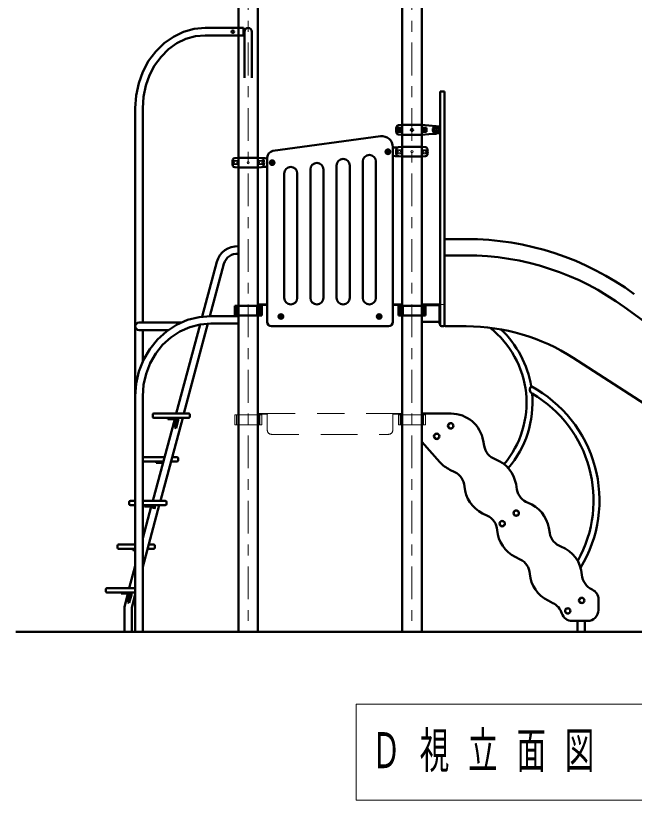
# Model space of a CAD drawing. Units: millimetres on the paper, scale 1:50. Extents: x -385 to 0, y -594 to 267.
# Drawn here: x -145.9 to -89.3, y -142.6 to -70.7 of the extents above; entities that cross this region are included whole.
import ezdxf

# ---------------------------------------------------------------- set-up
doc = ezdxf.new("R2010")
doc.units = ezdxf.units.MM
doc.linetypes.add('USER1', pattern=[4.5, 2.5, -2])
doc.linetypes.add('USER2', pattern=[6, 3, -1, 1, -1])
doc.layers.add('LY_1', color=140, linetype='Continuous', lineweight=50)
doc.styles.add('ＭＳ ゴシック', font='')
doc.styles.get('ＭＳ ゴシック').set_extended_font_data('MS Gothic')

msp = doc.modelspace()

# ---------------------------------------------------------------- linework, layer by layer
at = {"layer": 'LY_1', "color": 7, "linetype": 'USER2', "lineweight": 13}
for p, q in [((-124.645, -67.175), (-124.645, -127.175)), ((-109.645, -67.175), (-109.645, -127.175))]:
    msp.add_line(p, q, dxfattribs=at)
at = {"layer": 'LY_1'}
for p, q in [((-125.536, -127.175), (-125.536, -68.911)), ((-123.754, -127.175), (-123.754, -68.911)), ((-110.536, -127.175), (-110.536, -68.911)), ((-108.754, -127.175), (-108.754, -68.911)), ((-125.085, -71.835), (-128.583, -71.835)), ((-125.085, -71.835), (-125.085, -72.515)), ((-124.849, -71.903), (-125.085, -71.903)), ((-125.085, -72.515), (-128.583, -72.515)), ((-124.985, -72.447), (-125.085, -72.447)), ((-124.985, -76.391), (-124.985, -72.175)), ((-124.305, -76.391), (-124.305, -72.175)), ((-106.665, -77.645), (-107.045, -77.645)), ((-107.045, -77.645), (-107.045, -99.075)), ((-106.665, -77.645), (-106.665, -99.075)), ((-134.985, -79.175), (-134.985, -127.175)), ((-134.305, -79.175), (-134.305, -98.835)), ((-110.98, -81.359), (-110.98, -80.99)), ((-110.61, -80.99), (-110.98, -80.99)), ((-110.565, -80.725), (-110.88, -80.752)), ((-110.565, -80.725), (-108.724, -80.725)), ((-108.725, -80.725), (-108.095, -80.78)), ((-108.68, -80.99), (-108.31, -80.99)), ((-108.31, -81.359), (-108.31, -80.99)), ((-108.095, -80.78), (-107.464, -80.826)), ((-107.045, -80.875), (-107.445, -80.875)), ((-107.045, -80.875), (-107.045, -81.475)), ((-122.376, -83.107), (-112.53, -81.763)), ((-110.61, -81.359), (-110.98, -81.359)), ((-110.565, -81.625), (-110.88, -81.597)), ((-110.565, -81.625), (-108.724, -81.625)), ((-108.725, -81.625), (-108.095, -81.569)), ((-108.68, -81.359), (-108.31, -81.359)), ((-108.095, -81.569), (-107.464, -81.523)), ((-107.045, -81.475), (-107.445, -81.475)), ((-111.845, -83.082), (-111.925, -83.128)), ((-111.925, -83.128), (-111.925, -83.221)), ((-111.845, -83.267), (-111.925, -83.221)), ((-111.765, -83.128), (-111.845, -83.082)), ((-111.765, -83.221), (-111.845, -83.267)), ((-111.765, -83.128), (-111.765, -83.221)), ((-111.395, -98.775), (-111.395, -82.754)), ((-111.195, -82.78), (-111.395, -82.794)), ((-110.565, -82.725), (-111.195, -82.78)), ((-108.725, -82.725), (-110.565, -82.725)), ((-108.725, -82.725), (-108.409, -82.752)), ((-125.565, -83.725), (-125.88, -83.752)), ((-125.565, -83.725), (-123.724, -83.725)), ((-123.725, -83.725), (-123.095, -83.78)), ((-123.095, -83.78), (-122.895, -83.794)), ((-122.895, -98.775), (-122.895, -83.701)), ((-122.445, -84.082), (-122.525, -84.128)), ((-122.365, -84.128), (-122.445, -84.082)), ((-114.145, -84.063), (-114.145, -96.575)), ((-112.945, -96.575), (-112.945, -84.063)), ((-111.195, -83.569), (-111.395, -83.555)), ((-110.565, -83.625), (-111.195, -83.569)), ((-108.725, -83.625), (-110.565, -83.625)), ((-108.725, -83.625), (-108.409, -83.597)), ((-125.565, -84.625), (-125.88, -84.597)), ((-125.565, -84.625), (-123.724, -84.625)), ((-123.725, -84.625), (-123.095, -84.569)), ((-123.095, -84.569), (-122.895, -84.555)), ((-122.525, -84.128), (-122.525, -84.221)), ((-122.445, -84.267), (-122.525, -84.221)), ((-122.365, -84.221), (-122.445, -84.267)), ((-122.365, -84.128), (-122.365, -84.221)), ((-118.945, -84.797), (-118.945, -96.575)), ((-117.745, -96.575), (-117.745, -84.797)), ((-116.545, -84.43), (-116.545, -96.575)), ((-115.345, -96.575), (-115.345, -84.43)), ((-121.345, -85.164), (-121.345, -96.575)), ((-120.145, -96.575), (-120.145, -85.164)), ((-106.565, -91.175), (-104.665, -91.175)), ((-106.665, -92.675), (-104.665, -92.675)), ((-128.861, -98.283), (-127.519, -93.272)), ((-128.144, -98.235), (-126.862, -93.448)), ((-125.881, -97.295), (-125.881, -98.195)), ((-123.408, -97.295), (-125.881, -97.295)), ((-125.715, -97.295), (-125.715, -98.195)), ((-123.81, -97.295), (-123.81, -98.195)), ((-123.754, -97.175), (-122.895, -97.175)), ((-123.754, -97.221), (-122.895, -97.221)), ((-123.623, -97.295), (-123.623, -98.195)), ((-123.564, -97.295), (-123.564, -98.195)), ((-123.408, -97.295), (-123.408, -98.195)), ((-110.536, -97.175), (-111.395, -97.175)), ((-110.536, -97.221), (-111.395, -97.221)), ((-110.881, -97.295), (-110.881, -98.195)), ((-110.881, -97.295), (-108.408, -97.295)), ((-110.726, -97.295), (-110.726, -98.195)), ((-110.667, -97.295), (-110.667, -98.195)), ((-110.479, -97.295), (-110.479, -98.195)), ((-108.754, -97.175), (-107.173, -97.175)), ((-108.754, -97.239), (-107.173, -97.239)), ((-108.575, -97.295), (-108.575, -98.195)), ((-108.408, -97.295), (-108.408, -98.195)), ((-107.109, -98.975), (-107.109, -97.303)), ((-63.626, -116.91), (-90.165, -97.426)), ((-128.067, -98.235), (-125.536, -98.235)), ((-123.408, -98.195), (-125.881, -98.195)), ((-121.725, -98.228), (-121.645, -98.182)), ((-121.725, -98.228), (-121.725, -98.321)), ((-121.725, -98.321), (-121.645, -98.367)), ((-121.645, -98.182), (-121.565, -98.228)), ((-121.645, -98.367), (-121.565, -98.321)), ((-121.565, -98.228), (-121.565, -98.321)), ((-112.725, -98.228), (-112.645, -98.182)), ((-112.725, -98.228), (-112.725, -98.321)), ((-112.725, -98.321), (-112.645, -98.367)), ((-112.645, -98.182), (-112.565, -98.228)), ((-112.645, -98.367), (-112.565, -98.321)), ((-112.565, -98.228), (-112.565, -98.321)), ((-110.881, -98.195), (-108.408, -98.195)), ((-134.645, -98.835), (-130.806, -98.835)), ((-131.244, -107.175), (-129.053, -98.998)), ((-130.54, -107.175), (-128.326, -98.915)), ((-128.067, -98.915), (-125.536, -98.915)), ((-111.795, -99.175), (-122.495, -99.175)), ((-108.754, -98.775), (-107.109, -98.775)), ((-107.045, -98.975), (-107.109, -98.975)), ((-106.765, -99.175), (-106.945, -99.175)), ((-106.565, -99.175), (-104.665, -99.175)), ((-134.645, -99.515), (-131.97, -99.515)), ((-134.305, -99.515), (-134.305, -102.401)), ((-94.88, -102.066), (-65.229, -121.269)), ((-134.305, -105.575), (-134.305, -127.175)), ((-133.393, -107.455), (-133.393, -107.275)), ((-133.387, -115.175), (-131.378, -107.675)), ((-130.093, -107.175), (-133.293, -107.175)), ((-130.093, -107.555), (-133.293, -107.555)), ((-132.683, -115.175), (-130.642, -107.555)), ((-131.993, -107.555), (-131.993, -107.675)), ((-131.227, -107.675), (-131.993, -107.675)), ((-131.367, -108.49), (-131.169, -107.75)), ((-131.251, -108.521), (-131.053, -107.781)), ((-129.993, -107.455), (-129.993, -107.275)), ((-106.065, -107.175), (-108.754, -107.175)), ((-131.251, -108.521), (-131.367, -108.49)), ((-108.754, -109.748), (-107.088, -111.619)), ((-103.026, -110.136), (-103.113, -109.644)), ((-132.315, -111.175), (-134.305, -111.175)), ((-131.165, -111.175), (-131.612, -111.175)), ((-131.065, -111.455), (-131.065, -111.275)), ((-132.417, -111.555), (-134.305, -111.555)), ((-133.065, -111.555), (-133.065, -111.675)), ((-132.449, -111.675), (-133.065, -111.675)), ((-131.165, -111.555), (-131.713, -111.555)), ((-105.727, -112.535), (-106.175, -112.314)), ((-100.026, -114.136), (-100.113, -113.644)), ((-135.537, -115.455), (-135.537, -115.275)), ((-134.985, -115.175), (-135.437, -115.175)), ((-134.985, -115.555), (-135.437, -115.555)), ((-132.237, -115.175), (-134.305, -115.175)), ((-132.237, -115.555), (-134.305, -115.555)), ((-133.371, -115.555), (-134.305, -115.555)), ((-134.305, -121.226), (-132.785, -115.555)), ((-134.305, -118.599), (-133.521, -115.675)), ((-134.137, -115.555), (-134.137, -115.675)), ((-133.371, -115.675), (-134.137, -115.675)), ((-133.354, -115.903), (-133.313, -115.75)), ((-132.137, -115.455), (-132.137, -115.275)), ((-133.23, -115.903), (-133.197, -115.781)), ((-102.727, -116.535), (-103.175, -116.314)), ((-97.026, -118.136), (-97.113, -117.644)), ((-136.608, -119.455), (-136.608, -119.275)), ((-134.985, -119.175), (-136.508, -119.175)), ((-133.308, -119.175), (-133.755, -119.175)), ((-133.208, -119.455), (-133.208, -119.275)), ((-134.985, -119.555), (-136.508, -119.555)), ((-135.208, -119.555), (-135.208, -119.675)), ((-134.985, -119.675), (-135.208, -119.675)), ((-133.308, -119.555), (-133.857, -119.555)), ((-99.727, -120.535), (-100.175, -120.314)), ((-135.531, -123.175), (-134.985, -121.136)), ((-137.68, -123.455), (-137.68, -123.275)), ((-134.985, -123.175), (-137.58, -123.175)), ((-134.985, -123.555), (-137.58, -123.555)), ((-136.28, -123.555), (-136.28, -123.675)), ((-135.515, -123.555), (-136.28, -123.555)), ((-135.985, -124.868), (-135.633, -123.555)), ((-134.28, -123.455), (-134.28, -123.275)), ((-135.515, -123.675), (-136.28, -123.675)), ((-135.654, -124.49), (-135.457, -123.75)), ((-135.538, -124.521), (-135.341, -123.781)), ((-135.305, -124.958), (-134.985, -123.764)), ((-96.727, -124.535), (-97.175, -124.314)), ((-92.56, -125.175), (-92.56, -124.21)), ((-135.985, -127.175), (-135.985, -124.868)), ((-135.538, -124.521), (-135.654, -124.49)), ((-135.305, -127.175), (-135.305, -124.958)), ((-135.985, -127.175), (-135.985, -125.538)), ((-135.305, -127.175), (-135.305, -125.538)), ((-93.56, -126.175), (-94.96, -126.175)), ((-94.475, -127.175), (-94.475, -126.175)), ((-93.795, -127.175), (-93.795, -126.175)), ((-134.985, -127.175), (-134.305, -127.175))]:
    msp.add_line(p, q, dxfattribs=at)
at = {"layer": 'LY_1', "color": 7, "linetype": 'USER1', "lineweight": 13}
for p, q in [((-107.109, -80.875), (-107.109, -81.475)), ((-123.408, -107.295), (-125.881, -107.295)), ((-125.881, -107.295), (-125.881, -108.195)), ((-125.715, -107.295), (-125.715, -108.195)), ((-123.81, -107.295), (-123.81, -108.195)), ((-123.754, -107.175), (-122.895, -107.175)), ((-123.754, -107.221), (-122.895, -107.221)), ((-123.623, -107.295), (-123.623, -108.195)), ((-123.564, -107.295), (-123.564, -108.195)), ((-123.408, -107.295), (-123.408, -108.195)), ((-122.895, -107.235), (-122.895, -108.675)), ((-122.835, -107.175), (-111.455, -107.175)), ((-110.536, -107.175), (-111.395, -107.175)), ((-110.536, -107.221), (-111.395, -107.221)), ((-111.395, -107.235), (-111.395, -108.675)), ((-110.881, -107.295), (-108.408, -107.295)), ((-110.881, -107.295), (-110.881, -108.195)), ((-110.726, -107.295), (-110.726, -108.195)), ((-110.667, -107.295), (-110.667, -108.195)), ((-110.479, -107.295), (-110.479, -108.195)), ((-108.575, -107.295), (-108.575, -108.195)), ((-108.408, -107.295), (-108.408, -108.195)), ((-123.408, -108.195), (-125.881, -108.195)), ((-110.881, -108.195), (-108.408, -108.195)), ((-122.495, -109.075), (-117.145, -109.075)), ((-117.145, -109.075), (-111.795, -109.075))]:
    msp.add_line(p, q, dxfattribs=at)
at = {"layer": 'LY_1', "color": 7, "lineweight": 13}
for p, q in [((-110.61, -82.99), (-110.98, -82.99)), ((-110.98, -83.359), (-110.98, -82.99)), ((-110.61, -83.359), (-110.98, -83.359)), ((-108.68, -82.99), (-108.31, -82.99)), ((-108.68, -83.359), (-108.31, -83.359)), ((-108.31, -83.359), (-108.31, -82.99)), ((-125.61, -83.99), (-125.98, -83.99)), ((-125.98, -84.359), (-125.98, -83.99)), ((-123.68, -83.99), (-123.31, -83.99)), ((-123.31, -84.359), (-123.31, -83.99)), ((-125.61, -84.359), (-125.98, -84.359)), ((-123.68, -84.359), (-123.31, -84.359)), ((-106.945, -97.175), (-106.765, -97.175)), ((-114.755, -133.812), (-114.755, -142.612)), ((-57.955, -133.812), (-114.755, -133.812)), ((-114.755, -142.612), (-57.955, -142.612))]:
    msp.add_line(p, q, dxfattribs=at)
at = {"layer": 'LY_1', "color": 7}
msp.add_line((-145.939, -127.175), (-46.65, -127.175), dxfattribs=at)
at = {"layer": 'LY_1'}
for points in [[(-128.583, -71.835), (-129.584, -71.925), (-130.561, -72.194), (-131.489, -72.635), (-132.346, -73.236), (-133.11, -73.984), (-133.762, -74.86), (-134.287, -75.842), (-134.671, -76.906), (-134.906, -78.026), (-134.985, -79.175)], [(-128.583, -72.515), (-129.478, -72.597), (-130.351, -72.841), (-131.18, -73.24), (-131.946, -73.786), (-132.629, -74.465), (-133.212, -75.26), (-133.681, -76.151), (-134.025, -77.116), (-134.234, -78.133), (-134.305, -79.175)], [(-128.067, -98.235), (-129.149, -98.325), (-130.205, -98.594), (-131.208, -99.035), (-132.133, -99.636), (-132.959, -100.384), (-133.664, -101.26), (-134.231, -102.242), (-134.646, -103.306), (-134.9, -104.426), (-134.985, -105.575)], [(-128.067, -98.915), (-129.043, -98.997), (-129.994, -99.241), (-130.899, -99.64), (-131.733, -100.186), (-132.478, -100.865), (-133.113, -101.66), (-133.625, -102.551), (-133.999, -103.516), (-134.228, -104.533), (-134.305, -105.575)]]:
    msp.add_lwpolyline(points, dxfattribs=at)
for centre, radius in [((-126.045, -72.175), 0.12), ((-110.795, -81.175), 0.185), ((-110.795, -81.175), 0.1), ((-109.645, -81.175), 0.1), ((-108.495, -81.175), 0.185), ((-108.495, -81.175), 0.1), ((-107.445, -81.175), 0.15), ((-107.445, -81.175), 0.12), ((-111.845, -83.175), 0.21), ((-122.445, -84.175), 0.21), ((-121.645, -98.275), 0.21), ((-112.645, -98.275), 0.21), ((-106.095, -108.295), 0.25), ((-107.375, -109.255), 0.25), ((-100.095, -116.295), 0.25), ((-101.375, -117.255), 0.25), ((-94.095, -124.295), 0.25), ((-95.375, -125.255), 0.25)]:
    msp.add_circle(centre, radius, dxfattribs=at)
at = {"layer": 'LY_1', "color": 7, "lineweight": 13}
for centre, radius in [((-111.845, -83.175), 0.24), ((-111.845, -83.175), 0.11), ((-110.795, -83.175), 0.185), ((-110.795, -83.175), 0.1), ((-109.645, -83.175), 0.1), ((-108.495, -83.175), 0.185), ((-108.495, -83.175), 0.1), ((-125.795, -84.175), 0.185), ((-125.795, -84.175), 0.1), ((-124.645, -84.175), 0.1), ((-123.495, -84.175), 0.185), ((-123.495, -84.175), 0.1), ((-122.445, -84.175), 0.24), ((-122.445, -84.175), 0.11), ((-121.645, -98.275), 0.24), ((-121.645, -98.275), 0.11), ((-112.645, -98.275), 0.24), ((-112.645, -98.275), 0.11), ((-106.095, -108.295), 0.171), ((-107.375, -109.255), 0.171), ((-100.095, -116.295), 0.171), ((-101.375, -117.255), 0.171), ((-94.095, -124.295), 0.171), ((-95.375, -125.255), 0.171)]:
    msp.add_circle(centre, radius, dxfattribs=at)
at = {"layer": 'LY_1', "color": 7, "linetype": 'USER1', "lineweight": 13}
for centre in [(-111.845, -83.175), (-122.445, -84.175), (-121.645, -98.275), (-112.645, -98.275)]:
    msp.add_circle(centre, 0.125, dxfattribs=at)
at = {"layer": 'LY_1'}
for centre, radius, start, end in [((-124.645, -72.175), 0.34, 0, 180), ((-110.095, -81.175), 1, 163.80375, 196.19625), ((-110.863, -80.951), 0.2, 95, 163.80375), ((-113.17, -81.175), 2.567, 355.87048, 4.12952), ((-106.119, -81.175), 2.567, 175.87048, 184.12952), ((-107.445, -81.175), 0.3, 90, 270), ((-107.495, -81.175), 0.35, 275, 85), ((-112.395, -82.754), 1, 0, 97.46846), ((-110.863, -81.398), 0.2, 196.19625, 265), ((-122.295, -83.701), 0.6, 97.46846, 180), ((-110.095, -83.175), 1, 163.80375, 196.19625), ((-110.863, -82.951), 0.2, 95, 163.80375), ((-108.426, -82.951), 0.2, 16.19625, 85), ((-109.195, -83.175), 1, 343.80375, 16.19625), ((-125.095, -84.175), 1, 163.80375, 196.19625), ((-125.863, -83.951), 0.2, 95, 163.80375), ((-123.426, -83.951), 0.2, 16.19625, 85), ((-124.195, -84.175), 1, 343.80375, 16.19625), ((-115.945, -84.43), 0.6, 0, 180), ((-113.545, -84.063), 0.6, 0, 180), ((-110.863, -83.398), 0.2, 196.19625, 265), ((-108.426, -83.398), 0.2, 275, 343.80375), ((-125.863, -84.398), 0.2, 196.19625, 265), ((-123.426, -84.398), 0.2, 275, 343.80375), ((-120.745, -85.164), 0.6, 0, 180), ((-118.345, -84.797), 0.6, 0, 180), ((-106.565, -91.275), 0.1, 90, 180), ((-104.665, -117.175), 26, 53.71473, 90), ((-125.645, -93.775), 1.94, 86.77911, 165), ((-125.645, -93.775), 1.26, 85.03726, 165), ((-104.665, -117.175), 24.5, 53.71473, 90), ((-120.745, -96.575), 0.6, 180, 0), ((-118.345, -96.575), 0.6, 180, 0), ((-115.945, -96.575), 0.6, 180, 0), ((-113.545, -96.575), 0.6, 180, 0), ((-107.173, -97.303), 0.128, 0, 90), ((-107.173, -97.303), 0.064, 0, 90), ((-134.645, -99.175), 0.34, 90, 270), ((-122.495, -98.775), 0.4, 180, 270), ((-111.795, -98.775), 0.4, 270, 0), ((-106.945, -99.075), 0.1, 180, 270), ((-106.765, -99.075), 0.1, 270, 0), ((-106.565, -99.075), 0.1, 180, 270), ((-104.665, -117.175), 18, 57.07173, 90), ((-107.879, -106.175), 8.728, 319.8063, 51.9021), ((-107.879, -106.175), 9.272, 9.35026, 46.42564), ((-98.39, -104.966), 0.452, 138.76328, 235.75762), ((-104.34, -115.131), 11.872, 328.70731, 61.79978), ((-107.879, -106.175), 9.272, 319.61733, 5.17064), ((-104.34, -115.131), 11.328, 330.6897, 59.81513), ((-133.293, -107.275), 0.1, 90, 180), ((-133.293, -107.455), 0.1, 180, 270), ((-131.227, -107.735), 0.18, 345.06032, 90), ((-131.227, -107.735), 0.06, 345.06032, 90), ((-130.093, -107.275), 0.1, 0, 90), ((-130.093, -107.455), 0.1, 270, 0), ((-106.065, -110.175), 3, 10, 90), ((-101.45, -109.858), 1.6, 190, 249.42056), ((-131.165, -111.275), 0.1, 0, 90), ((-103.067, -114.165), 3, 10, 69.42056), ((-131.165, -111.455), 0.1, 270, 0), ((-104.848, -109.624), 3, 221.68267, 243.73979), ((-106.435, -113.97), 1.6, 4.31923, 63.7398), ((-101.848, -113.624), 3, 184.31923, 243.73979), ((-98.45, -113.858), 1.6, 190, 249.42056), ((-135.437, -115.275), 0.1, 90, 180), ((-135.437, -115.455), 0.1, 180, 270), ((-133.371, -115.735), 0.18, 345.06032, 90), ((-133.371, -115.735), 0.06, 345.06032, 90), ((-132.237, -115.275), 0.1, 0, 90), ((-132.237, -115.455), 0.1, 270, 0), ((-100.067, -118.165), 3, 10, 69.42056), ((-103.435, -117.97), 1.6, 4.31923, 63.7398), ((-98.848, -117.624), 3, 184.31923, 243.73979), ((-95.45, -117.858), 1.6, 190, 249.42056), ((-136.508, -119.275), 0.1, 90, 180), ((-133.308, -119.275), 0.1, 0, 90), ((-97.067, -122.165), 3, 3.98254, 69.42056), ((-136.508, -119.455), 0.1, 180, 270), ((-133.308, -119.455), 0.1, 270, 0), ((-100.435, -121.97), 1.6, 4.31923, 63.7398), ((-95.848, -121.624), 3, 184.31923, 243.73979), ((-92.478, -121.845), 1.6, 183.98254, 245.41667), ((-137.58, -123.275), 0.1, 90, 180), ((-137.58, -123.455), 0.1, 180, 270), ((-135.515, -123.735), 0.18, 345.06032, 90), ((-134.38, -123.275), 0.1, 0, 40.93949), ((-134.38, -123.455), 0.1, 319.06051, 0), ((-93.56, -124.21), 1, 0, 65.41667), ((-135.515, -123.735), 0.06, 345.06032, 90), ((-97.435, -125.97), 1.6, 17.81812, 63.7398), ((-94.96, -125.175), 1, 197.81812, 270), ((-93.56, -125.175), 1, 270, 0)]:
    msp.add_arc(centre, radius, start, end, dxfattribs=at)
at = {"layer": 'LY_1', "color": 7, "lineweight": 13}
for centre, radius, start, end in [((-113.17, -83.175), 2.567, 355.87048, 4.12952), ((-106.119, -83.175), 2.567, 175.87048, 184.12952), ((-128.17, -84.175), 2.567, 355.87048, 4.12952), ((-121.119, -84.175), 2.567, 175.87048, 184.12952), ((-106.945, -97.275), 0.1, 90, 180), ((-106.765, -97.275), 0.1, 0, 90)]:
    msp.add_arc(centre, radius, start, end, dxfattribs=at)
at = {"layer": 'LY_1', "color": 7, "linetype": 'USER1', "lineweight": 13}
for centre, radius, start, end in [((-122.835, -107.235), 0.06, 90, 180), ((-111.455, -107.235), 0.06, 0, 90), ((-122.495, -108.675), 0.4, 180, 270), ((-111.795, -108.675), 0.4, 270, 0)]:
    msp.add_arc(centre, radius, start, end, dxfattribs=at)

# ---------------------------------------------------------------- texts
at = {"layer": 'LY_1', "color": 7, "insert": (-113.355, -138.212), "char_height": 3.299, "attachment_point": 4, "style": 'ＭＳ ゴシック'}
msp.add_mtext('\\T1.64;\\W0.6;Ｄ視立面図\u3000Ｓ＝１／５０', dxfattribs=at)

doc.saveas('drawing.dxf')
